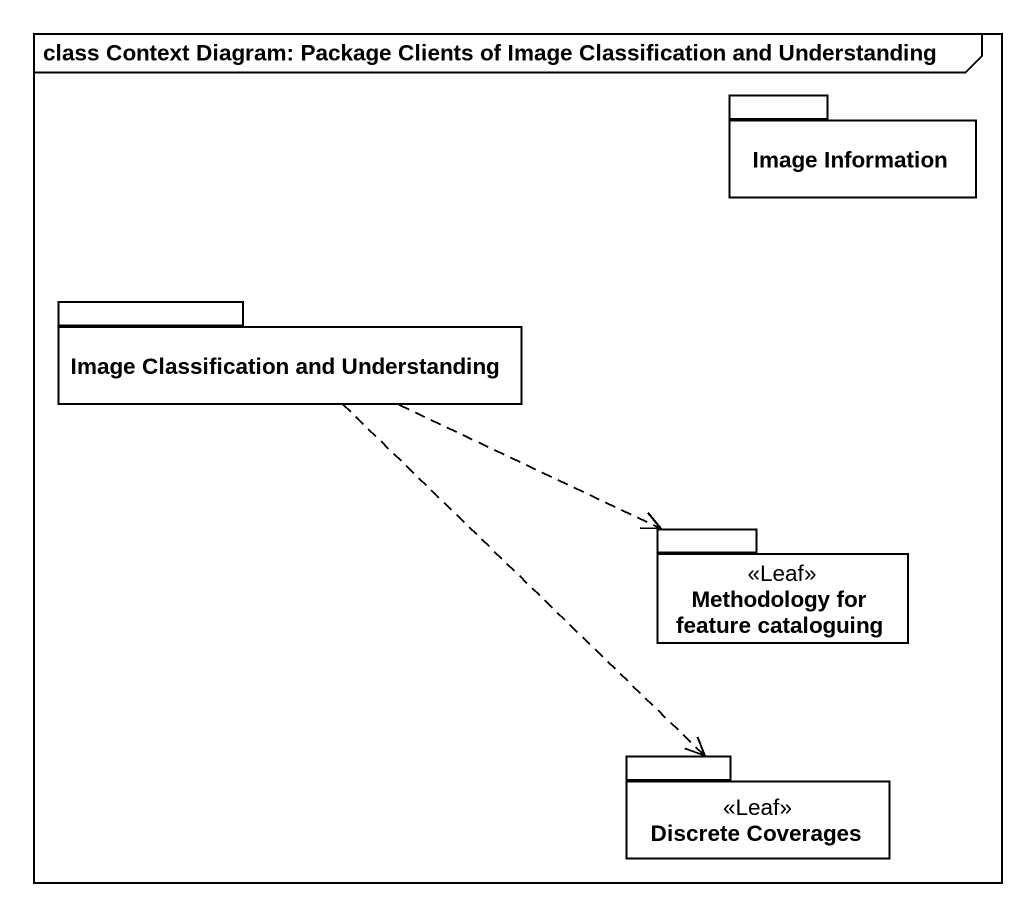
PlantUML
@startuml
mainframe class Context Diagram: Package Clients of Image Classification and Understanding
package "Image Information" as Image_Information {
}
package "Image Classification and Understanding" as Image_Classification_and {
}
package "Methodology for feature cataloguing" as Methodology_for_feature <<Leaf>> {
}
package "Discrete Coverages" as Discrete_Coverages <<Leaf>> {
}
Image_Classification_and .right.> Methodology_for_feature
Image_Classification_and ..> Discrete_Coverages
@enduml
